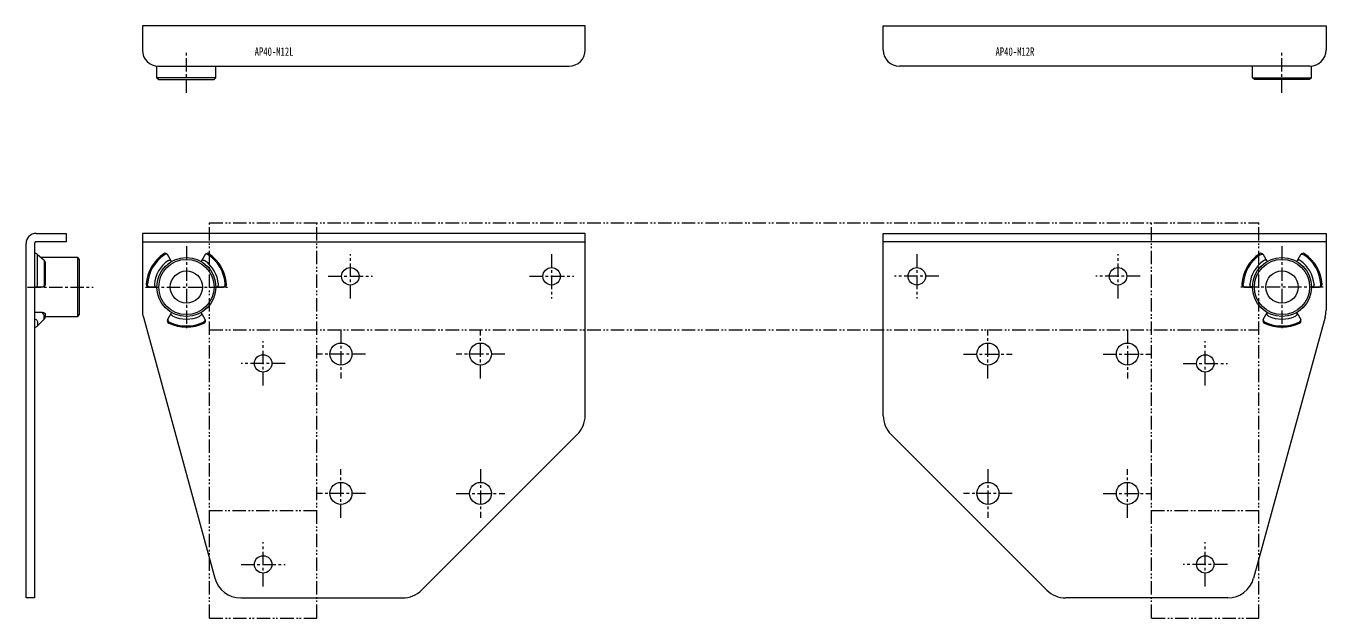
# Model space of a CAD drawing. Units: millimetres on the paper. Extents: x -600 to 3400, y -420 to 2338.
# Drawn here: x 168.7 to 653.1, y 845.5 to 1066.4 of the extents above; entities that cross this region are included whole.
import ezdxf
from ezdxf.enums import TextEntityAlignment as Align

# ---------------------------------------------------------------- set-up
doc = ezdxf.new("R2010")
doc.units = ezdxf.units.MM
doc.linetypes.add('CHAIN1', pattern=[8, 5, -1, 1, -1])
doc.linetypes.add('DOUBLE_CHAIN1', pattern=[8.8, 5, -1, 0.6, -0.6, 0.6, -1])
doc.layers.add('0-0', color=7, linetype='Continuous', lineweight=18)
doc.layers.add('0-2', color=4, linetype='DOUBLE_CHAIN1', lineweight=18)
doc.styles.add('ＭＳ ゴシック', font='')
doc.styles.get('ＭＳ ゴシック').set_extended_font_data('MS Gothic')

msp = doc.modelspace()

# ---------------------------------------------------------------- linework, layer by layer
at = {"layer": '0-0', "color": 4, "linetype": 'CHAIN1'}
for p, q in [((228.427, 1041.392), (228.427, 1056.422)), ((636.728, 1041.392), (636.728, 1056.422)), ((228.427, 984.285), (228.427, 953.699)), ((636.728, 984.285), (636.728, 953.699)), ((289.527, 964.742), (289.527, 981.242)), ((364.527, 981.242), (364.527, 964.742)), ((500.628, 981.242), (500.628, 964.742)), ((575.628, 964.742), (575.628, 981.242)), ((169.244, 968.992), (193.651, 968.992)), ((213.134, 968.992), (243.72, 968.992)), ((281.277, 972.992), (297.777, 972.992)), ((356.277, 972.992), (372.777, 972.992)), ((508.878, 972.992), (492.378, 972.992)), ((583.878, 972.992), (567.378, 972.992)), ((652.021, 968.992), (621.435, 968.992)), ((286.027, 953.092), (286.027, 934.892)), ((338.027, 934.892), (338.027, 953.092)), ((527.128, 934.892), (527.128, 953.092)), ((579.128, 953.092), (579.128, 934.892)), ((257.027, 932.242), (257.027, 948.742)), ((608.128, 932.242), (608.128, 948.742)), ((265.277, 940.492), (248.777, 940.492)), ((295.127, 943.992), (276.927, 943.992)), ((347.127, 943.992), (328.927, 943.992)), ((518.028, 943.992), (536.228, 943.992)), ((570.028, 943.992), (588.228, 943.992)), ((599.878, 940.492), (616.378, 940.492)), ((286.027, 882.892), (286.027, 901.092)), ((338.027, 901.092), (338.027, 882.892)), ((527.128, 901.092), (527.128, 882.892)), ((579.128, 882.892), (579.128, 901.092)), ((295.127, 891.992), (276.927, 891.992)), ((328.927, 891.992), (347.127, 891.992)), ((536.228, 891.992), (518.028, 891.992)), ((570.028, 891.992), (588.228, 891.992)), ((257.027, 857.242), (257.027, 873.742)), ((608.128, 857.242), (608.128, 873.742)), ((248.777, 865.492), (265.277, 865.492)), ((616.378, 865.492), (599.878, 865.492))]:
    msp.add_line(p, q, dxfattribs=at)
at = {"layer": '0-0'}
for p, q in [((217.427, 1047.099), (217.427, 1051.422)), ((218.027, 1051.392), (371.027, 1051.392)), ((647.128, 1051.392), (494.128, 1051.392)), ((647.728, 1047.099), (647.728, 1051.422)), ((239.427, 1047.099), (217.427, 1047.099)), ((625.728, 1047.099), (647.728, 1047.099)), ((168.651, 852.992), (168.651, 985.242)), ((183.651, 985.792), (172.351, 985.792)), ((212.027, 985.792), (377.027, 985.792)), ((653.128, 985.792), (488.128, 985.792)), ((172.866, 981.208), (175.411, 978.962)), ((175.415, 978.951), (175.393, 978.978)), ((187.944, 957.992), (187.944, 979.992)), ((222.927, 978.519), (221.445, 981.086)), ((235.409, 981.086), (233.927, 978.519)), ((629.746, 981.086), (631.228, 978.519)), ((642.228, 978.519), (643.71, 981.086)), ((217.427, 968.992), (214.463, 968.992)), ((242.391, 968.992), (239.427, 968.992)), ((622.764, 968.992), (625.728, 968.992)), ((647.728, 968.992), (650.692, 968.992)), ((174.848, 959.466), (171.851, 959.466)), ((222.927, 959.466), (221.445, 956.899)), ((235.409, 956.899), (233.927, 959.466)), ((629.746, 956.899), (631.228, 959.466)), ((642.228, 959.466), (643.71, 956.899)), ((175.832, 959.109), (175.845, 958.901)), ((175.84, 958.846), (175.847, 958.911)), ((212.381, 957.697), (239.013, 860.353)), ((652.773, 957.697), (626.142, 860.353)), ((316.098, 855.921), (374.098, 913.921)), ((549.057, 855.921), (491.057, 913.921)), ((248.659, 852.992), (309.027, 852.992)), ((616.496, 852.992), (556.128, 852.992))]:
    msp.add_line(p, q, dxfattribs=at)
for points in [[(377.027, 1057.392), (377.027, 1066.392), (212.027, 1066.392), (212.027, 1057.392)], [(488.128, 1057.392), (488.128, 1066.392), (653.128, 1066.392), (653.128, 1057.392)], [(217.427, 1047.099), (218.134, 1046.392), (238.72, 1046.392), (239.427, 1047.099), (239.427, 1051.392)], [(647.728, 1047.099), (647.021, 1046.392), (626.435, 1046.392), (625.728, 1047.099), (625.728, 1051.392)], [(172.401, 988.992), (183.651, 988.992), (183.651, 985.792)], [(377.027, 920.992), (377.027, 988.992), (212.027, 988.992), (212.027, 960.336)], [(488.128, 920.992), (488.128, 988.992), (653.128, 988.992), (653.128, 960.336)], [(171.851, 985.292), (171.851, 852.992), (168.651, 852.992)], [(172.907, 981.171), (172.68, 981.347), (172.418, 981.478), (172.137, 981.559), (171.851, 981.586)], [(172.218, 968.992), (172.244, 968.993), (172.411, 969.029), (172.63, 969.172), (172.803, 969.407), (172.909, 969.709), (172.938, 970.042), (172.938, 970.043), (172.938, 981.021), (172.938, 981.021), (172.909, 981.164), (172.89, 981.187)], [(175.847, 958.911), (175.851, 959.005), (175.851, 957.992), (187.944, 957.992), (188.651, 958.699), (188.651, 979.285), (187.944, 979.992), (174.244, 979.992)], [(175.415, 978.951), (175.44, 978.806), (175.44, 978.806), (175.44, 970.055), (175.44, 970.054), (175.415, 969.721), (175.312, 969.417), (175.144, 969.179), (174.93, 969.032), (174.768, 968.994), (174.731, 968.992)], [(175.38, 978.989), (175.552, 978.812), (175.69, 978.604), (175.787, 978.373), (175.839, 978.129)], [(221.401, 981.089), (221.172, 981.2), (220.885, 981.226), (220.572, 981.164), (220.27, 981.021), (220.269, 981.021)], [(221.401, 981.089), (221.512, 980.968), (221.525, 980.947)], [(221.534, 978.806), (221.535, 978.806), (221.836, 978.951), (222.15, 979.015), (222.439, 978.99), (222.673, 978.879), (222.786, 978.76), (222.806, 978.729)], [(234.048, 978.729), (234.068, 978.76), (234.181, 978.879), (234.415, 978.99), (234.704, 979.015), (235.018, 978.951), (235.319, 978.806), (235.32, 978.806)], [(236.585, 981.021), (236.584, 981.021), (236.282, 981.164), (235.969, 981.226), (235.682, 981.2), (235.453, 981.089), (235.342, 980.968), (235.329, 980.947)], [(628.57, 981.021), (628.571, 981.021), (628.873, 981.164), (629.186, 981.226), (629.473, 981.2), (629.702, 981.089), (629.813, 980.968), (629.826, 980.947)], [(631.107, 978.729), (631.087, 978.76), (630.973, 978.879), (630.74, 978.99), (630.45, 979.015), (630.137, 978.951), (629.835, 978.806), (629.835, 978.806)], [(643.62, 978.806), (643.62, 978.806), (643.318, 978.951), (643.005, 979.015), (642.715, 978.99), (642.482, 978.879), (642.369, 978.76), (642.349, 978.729)], [(643.754, 981.089), (643.643, 980.968), (643.63, 980.947)], [(643.754, 981.089), (643.983, 981.2), (644.27, 981.226), (644.582, 981.164), (644.885, 981.021), (644.886, 981.021)], [(175.839, 978.133), (175.851, 977.979), (175.851, 969.992), (175.844, 970.001), (175.804, 969.7), (175.675, 969.427), (175.581, 969.31)], [(175.581, 969.31), (175.383, 969.146), (175.073, 969.018), (174.848, 968.992), (171.851, 968.992)], [(214.438, 969.029), (214.227, 969.172), (214.061, 969.407), (213.959, 969.709), (213.931, 970.042), (213.931, 970.043)], [(214.438, 969.029), (214.598, 968.993), (214.623, 968.992)], [(216.482, 970.055), (216.482, 970.054), (216.507, 969.721), (216.609, 969.417), (216.775, 969.179), (216.987, 969.032), (217.148, 968.994), (217.184, 968.992)], [(239.669, 968.992), (239.706, 968.994), (239.867, 969.032), (240.079, 969.179), (240.245, 969.417), (240.347, 969.721), (240.372, 970.054), (240.372, 970.055)], [(242.626, 969.172), (242.416, 969.029), (242.256, 968.993), (242.231, 968.992)], [(242.626, 969.172), (242.793, 969.407), (242.895, 969.709), (242.923, 970.042), (242.923, 970.043)], [(622.528, 969.172), (622.362, 969.407), (622.26, 969.709), (622.232, 970.042), (622.232, 970.043)], [(622.528, 969.172), (622.739, 969.029), (622.899, 968.993), (622.924, 968.992)], [(625.485, 968.992), (625.448, 968.994), (625.288, 969.032), (625.076, 969.179), (624.909, 969.417), (624.808, 969.721), (624.783, 970.054), (624.783, 970.055)], [(648.673, 970.055), (648.673, 970.054), (648.648, 969.721), (648.546, 969.417), (648.38, 969.179), (648.167, 969.032), (648.007, 968.994), (647.97, 968.992)], [(650.717, 969.029), (650.557, 968.993), (650.532, 968.992)], [(650.717, 969.029), (650.927, 969.172), (651.093, 969.407), (651.196, 969.709), (651.224, 970.042), (651.224, 970.043)], [(174.848, 959.466), (175.181, 959.438), (175.476, 959.358), (175.699, 959.239), (175.827, 959.1), (175.836, 959.08)], [(172.218, 957.038), (172.244, 957.015), (172.411, 956.859), (172.63, 956.605), (172.803, 956.344), (172.909, 956.104), (172.938, 955.914), (172.938, 955.913), (172.938, 954.458)], [(172.938, 954.458), (175.44, 957), (175.44, 958.116), (175.44, 958.117), (175.415, 958.305), (175.312, 958.545), (175.144, 958.808), (174.93, 959.065), (174.768, 959.223), (174.731, 959.256)], [(175.832, 959.109), (175.844, 958.912), (175.839, 958.844)], [(221.464, 956.859), (221.513, 957.015), (221.525, 957.038)], [(221.464, 956.859), (221.483, 956.605), (221.604, 956.344), (221.813, 956.104), (222.088, 955.914), (222.089, 955.913)], [(223.375, 958.116), (223.374, 958.117), (223.098, 958.305), (222.886, 958.545), (222.763, 958.808), (222.742, 959.065), (222.788, 959.223), (222.806, 959.256)], [(234.048, 959.256), (234.065, 959.223), (234.112, 959.065), (234.091, 958.808), (233.968, 958.545), (233.756, 958.305), (233.48, 958.117), (233.479, 958.116)], [(234.765, 955.913), (234.766, 955.914), (235.041, 956.104), (235.25, 956.344), (235.371, 956.605), (235.39, 956.859), (235.341, 957.015), (235.329, 957.038)], [(630.39, 955.913), (630.389, 955.914), (630.114, 956.104), (629.904, 956.344), (629.783, 956.605), (629.765, 956.859), (629.814, 957.015), (629.826, 957.038)], [(631.107, 959.256), (631.089, 959.223), (631.043, 959.065), (631.063, 958.808), (631.187, 958.545), (631.399, 958.305), (631.675, 958.117), (631.676, 958.116)], [(641.78, 958.116), (641.78, 958.117), (642.057, 958.305), (642.269, 958.545), (642.392, 958.808), (642.413, 959.065), (642.366, 959.223), (642.349, 959.256)], [(643.691, 956.859), (643.672, 956.605), (643.551, 956.344), (643.341, 956.104), (643.067, 955.914), (643.066, 955.913)], [(643.691, 956.859), (643.642, 957.015), (643.63, 957.038)]]:
    msp.add_lwpolyline(points, dxfattribs=at)
for centre, radius in [((228.427, 968.992), 11), ((228.427, 968.992), 10.293), ((636.728, 968.992), 11), ((636.728, 968.992), 10.293), ((228.427, 968.992), 6), ((289.527, 972.992), 3.25), ((364.527, 972.992), 3.25), ((500.628, 972.992), 3.25), ((575.628, 972.992), 3.25), ((636.728, 968.992), 6), ((286.027, 943.992), 4.1), ((338.027, 943.992), 4.1), ((527.128, 943.992), 4.1), ((579.128, 943.992), 4.1), ((257.027, 940.492), 3.25), ((608.128, 940.492), 3.25), ((286.027, 891.992), 4.1), ((338.027, 891.992), 4.1), ((527.128, 891.992), 4.1), ((579.128, 891.992), 4.1), ((257.027, 865.492), 3.25), ((608.128, 865.492), 3.25)]:
    msp.add_circle(centre, radius, dxfattribs=at)
for centre, radius, start, end in [((218.027, 1057.392), 6, 180, 270), ((371.027, 1057.392), 6, 270, 360), ((494.128, 1057.392), 6, 180, 270), ((647.128, 1057.392), 6, 270, 360), ((172.401, 985.242), 3.75, 90, 180), ((172.351, 985.292), 0.5, 90, 180), ((228.427, 968.992), 15, 124.09604, 175.90396), ((228.427, 968.992), 14.534, 124.14578, 175.85422), ((228.427, 968.992), 11.992, 125.08387, 174.91613), ((220.579, 980.586), 1, 30, 124.09604), ((228.427, 968.992), 11.992, 5.08387, 54.91613), ((236.275, 980.586), 1, 55.90396, 150), ((228.427, 968.992), 14.534, 4.14578, 55.85422), ((228.427, 968.992), 15, 4.09604, 55.90396), ((636.728, 968.992), 15, 124.09604, 175.90396), ((636.728, 968.992), 14.534, 124.14578, 175.85422), ((636.728, 968.992), 11.992, 125.08387, 174.91613), ((628.88, 980.586), 1, 30, 124.09604), ((636.728, 968.992), 11.992, 5.08387, 54.91613), ((644.576, 980.586), 1, 55.90396, 150), ((636.728, 968.992), 14.534, 4.14578, 55.85422), ((636.728, 968.992), 15, 4.09604, 55.90396), ((214.463, 969.992), 1, 175.90396, 270), ((242.391, 969.992), 1, 270, 4.09604), ((622.764, 969.992), 1, 175.90396, 270), ((650.692, 969.992), 1, 270, 4.09604), ((222.027, 960.336), 10, 180, 195.30085), ((643.128, 960.336), 10, 344.69915, 0), ((171.851, 955.492), 1.5, 270, 316.42865), ((174.448, 957.992), 1.403, 315, 0), ((222.311, 956.399), 1, 150, 244.09604), ((228.427, 968.992), 15, 244.09604, 295.90396), ((228.427, 968.992), 14.534, 244.14578, 295.85422), ((228.427, 968.992), 11.992, 245.08387, 294.91613), ((234.543, 956.399), 1, 295.90396, 30), ((630.612, 956.399), 1, 150, 244.09604), ((636.728, 968.992), 15, 244.09604, 295.90396), ((636.728, 968.992), 14.534, 244.14578, 295.85422), ((636.728, 968.992), 11.992, 245.08387, 294.91613), ((642.844, 956.399), 1, 295.90396, 30), ((367.027, 920.992), 10, 315, 0), ((498.128, 920.992), 10, 180, 225), ((248.659, 862.992), 10, 195.30085, 270), ((616.496, 862.992), 10, 270, 344.69915), ((309.027, 862.992), 10, 270, 315), ((556.128, 862.992), 10, 225, 270)]:
    msp.add_arc(centre, radius, start, end, dxfattribs=at)
at = {"layer": '0-2'}
for p, q in [((237.027, 845.492), (237.027, 992.992)), ((237.027, 992.992), (628.128, 992.992)), ((277.027, 845.492), (277.027, 992.992)), ((588.128, 845.492), (588.128, 992.992)), ((628.128, 845.492), (628.128, 992.992)), ((237.027, 952.992), (628.128, 952.992)), ((277.027, 885.492), (237.027, 885.492)), ((628.128, 885.492), (588.128, 885.492)), ((237.027, 845.492), (277.027, 845.492)), ((588.128, 845.492), (628.128, 845.492))]:
    msp.add_line(p, q, dxfattribs=at)

# ---------------------------------------------------------------- texts
at = {"layer": '0-0', "style": 'ＭＳ ゴシック', "width": 0.75}
for s, p in [('AP40-M12L', (253.87, 1054.309)), ('AP40-M12R', (529.971, 1054.309))]:
    msp.add_text(s, height=3.152, dxfattribs=at).set_placement(p, align=Align.BOTTOM_LEFT)

doc.saveas('drawing.dxf')
